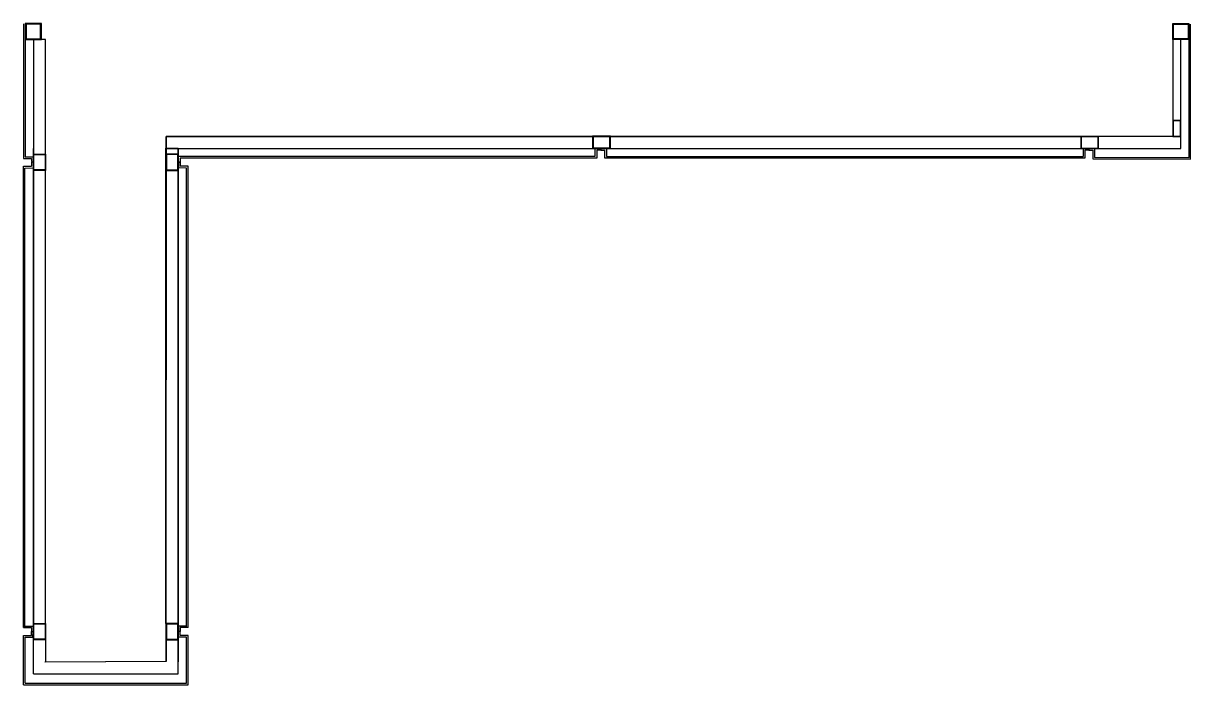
# Model space of a CAD drawing. Header units: millimetres. Extents: x -73136 to -70242, y 8159 to 9799.
import ezdxf

# ---------------------------------------------------------------- set-up
doc = ezdxf.new("R2010")
doc.units = ezdxf.units.MM
for name, color, linetype in [('aresdemır', 20, 'Continuous'), ('sat levha', 20, 'Continuous'), ('sat1', 7, 'Continuous')]:
    doc.layers.add(name, color=color, linetype=linetype)

# ---------------------------------------------------------------- blocks, each defined once
blk = doc.blocks.new('A$Cf6947cdf')
at = {"layer": 'aresdemır'}
for p, q in [((-20, -310.6), (-20, -280.6)), ((-20, -280.6), (2495.4, -280.6)), ((2495.4, -280.6), (2495.8, -1488.5)), ((2402.8, -310.6), (-20, -310.6)), ((2465.4, -1488.5), (2465.4, -310.6)), ((2824.1, -1488.5), (2824.1, -310.6)), ((2465.4, -1488.5), (2495.8, -1488.5)), ((2824.1, -1488.5), (2793.8, -1488.5))]:
    blk.add_line(p, q, dxfattribs=at)
at = {"layer": 'aresdemır', "color": 1}
for points in [[(-40, -40), (0, -40), (0, 0), (-40, 0)], [(2844.5, -40), (2804.5, -40), (2804.5, 0), (2844.5, 0)], [(-38, -38), (-2, -38), (-2, -2), (-38, -2)], [(2842.5, -38), (2806.5, -38), (2806.5, -2), (2842.5, -2)]]:
    blk.add_lwpolyline(points, close=True, dxfattribs=at)
at = {"layer": 'aresdemır'}
for points in [[(-20, -40), (0, -40), (0, -240.6), (-20, -240.6)], [(2793.8, -40), (2824.1, -40), (2824.1, -1488.5), (2793.8, -1488.5)], [(-20, -240.6), (0, -240.6), (0, -280.6), (-20, -280.6)], [(-19, -241.6), (-1, -241.6), (-1, -279.6), (-19, -279.6)], [(227.9, -280.6), (227.9, -310.6), (183.9, -310.6), (183.9, -280.6)], [(226.9, -281.6), (226.9, -309.6), (184.9, -309.6), (184.9, -281.6)], [(227.9, -280.6), (227.9, -310.9), (2495.4, -310.9), (2495.4, -280.6)], [(1437.9, -279.6), (1437.9, -309.6), (1393.9, -309.6), (1393.9, -279.6)], [(1436.9, -280.6), (1436.9, -308.6), (1394.9, -308.6), (1394.9, -280.6)], [(2495.8, -309.6), (2465.4, -309.6), (2465.4, -1488.5), (2495.8, -1488.5)], [(2495.4, -364.6), (2465.4, -364.6), (2465.4, -324.6), (2495.4, -324.6)], [(2494.4, -363.6), (2466.4, -363.6), (2466.4, -325.6), (2494.4, -325.6)], [(2794.1, -364.6), (2824.1, -364.6), (2824.1, -324.6), (2794.1, -324.6)], [(2795.1, -363.6), (2823.1, -363.6), (2823.1, -325.6), (2795.1, -325.6)], [(2495.4, -1528.5), (2465.4, -1528.5), (2465.4, -1488.5), (2495.4, -1488.5)], [(2495.4, -1528.5), (2465.4, -1528.5), (2465.4, -1488.5), (2495.4, -1488.5)], [(2494.4, -1527.5), (2466.4, -1527.5), (2466.4, -1489.5), (2494.4, -1489.5)], [(2494.4, -1527.5), (2466.4, -1527.5), (2466.4, -1489.5), (2494.4, -1489.5)], [(2794.1, -1528.5), (2824.1, -1528.5), (2824.1, -1488.5), (2794.1, -1488.5)], [(2794.1, -1528.5), (2824.1, -1528.5), (2824.1, -1488.5), (2794.1, -1488.5)], [(2795.1, -1527.5), (2823.1, -1527.5), (2823.1, -1489.5), (2795.1, -1489.5)], [(2795.1, -1527.5), (2823.1, -1527.5), (2823.1, -1489.5), (2795.1, -1489.5)]]:
    blk.add_lwpolyline(points, close=True, dxfattribs=at)
at = {"layer": 'sat levha'}
for p, q in [((-44.4, -336.9), (-44.4, -2.3)), ((207.8, -314.6), (197.9, -314.6)), ((197.9, -314.6), (197.9, -336.3)), ((207.8, -310.6), (207.8, -314.6)), ((207.8, -314.6), (217.8, -314.6)), ((217.8, -314.6), (217.8, -334.6)), ((221.8, -310.6), (221.8, -330.5)), ((1417.8, -314.6), (1407.9, -314.6)), ((1417.8, -310.6), (1431.8, -310.6)), ((1417.8, -310.6), (1417.8, -314.6)), ((1417.8, -314.6), (1427.8, -314.6)), ((1427.8, -314.6), (1427.8, -334.6)), ((197.9, -336.3), (-44.4, -336.9)), ((2440.5, -1498.5), (2460.4, -1498.5)), ((2460.4, -1498.5), (2460.4, -1508.5)), ((2495.4, -1488.7), (2465.4, -1489.5)), ((2465.4, -1489.5), (2465.4, -1583)), ((2495.4, -1582.2), (2495.4, -1488.7)), ((2849.1, -1498.5), (2829.1, -1498.5)), ((2829.1, -1498.5), (2829.1, -1508.5)), ((2440.5, -1638), (2440.5, -1518.2)), ((2440.5, -1518.2), (2460.4, -1518.2)), ((2440.5, -1640), (2440.5, -1518.2)), ((2440.5, -1518.2), (2460.4, -1518.2)), ((2440.5, -1638), (2440.5, -1518.2)), ((2440.5, -1518.2), (2460.4, -1518.2)), ((2444.5, -1634), (2444.5, -1522.2)), ((2444.5, -1522.2), (2464.4, -1522.2)), ((2444.5, -1636), (2444.5, -1522.2)), ((2444.5, -1522.2), (2464.4, -1522.2)), ((2444.5, -1634), (2444.5, -1522.2)), ((2444.5, -1522.2), (2464.4, -1522.2)), ((2460.4, -1518.2), (2460.4, -1508.5)), ((2460.4, -1518.2), (2460.4, -1508.5)), ((2460.4, -1518.2), (2460.4, -1508.5)), ((2464.4, -1522.2), (2464.4, -1508.5)), ((2464.4, -1522.2), (2464.4, -1508.5)), ((2464.4, -1522.2), (2464.4, -1508.6)), ((2465.4, -1613.1), (2465.4, -1519.7)), ((2495.4, -1519.6), (2495.4, -1582.2)), ((2794.2, -1519.6), (2794.2, -1584.1)), ((2824.1, -1613.1), (2824.1, -1519.7)), ((2825.2, -1522.2), (2825.1, -1508.5)), ((2825.2, -1522.2), (2825.1, -1508.5)), ((2845, -1522.2), (2825.2, -1522.2)), ((2845, -1522.2), (2825.2, -1522.2)), ((2829.2, -1518.2), (2829.1, -1508.5)), ((2829.2, -1518.2), (2829.1, -1508.5)), ((2849, -1518.2), (2829.2, -1518.2)), ((2849, -1518.2), (2829.2, -1518.2)), ((2845, -1634), (2845, -1522.2)), ((2845, -1636), (2845, -1522.2)), ((2849, -1638), (2849, -1518.2)), ((2849, -1640), (2849, -1518.2)), ((2495.4, -1582.2), (2795.6, -1584.1)), ((2495.4, -1582.2), (2794.2, -1584.1)), ((2824.1, -1613.1), (2465.4, -1613.1)), ((2495.4, -1613.1), (2465.4, -1613.2)), ((2849, -1640), (2440.5, -1640)), ((2845, -1636), (2444.5, -1636))]:
    blk.add_line(p, q, dxfattribs=at)
at = {"layer": 'sat levha', "color": 11}
for p, q in [((207.8, -310.6), (221.8, -310.6)), ((2464.4, -344.5), (2464.4, -358.5)), ((2825.1, -344.5), (2825.1, -358.5)), ((2446, -1494.5), (2464.4, -1494.5)), ((2464.4, -1494.5), (2464.4, -1508.5)), ((2843.6, -1494.5), (2825.1, -1494.5)), ((2825.1, -1494.5), (2825.1, -1508.5))]:
    blk.add_line(p, q, dxfattribs=at)
at = {"layer": 'sat levha', "color": 0}
for p, q in [((2460.4, -344.5), (2460.4, -354.5)), ((2829.1, -344.5), (2829.1, -354.5)), ((2440.5, -1498.5), (2460.4, -1498.5)), ((2460.4, -1498.5), (2460.4, -1508.5)), ((2849.1, -1498.5), (2829.1, -1498.5)), ((2829.1, -1498.5), (2829.1, -1508.5))]:
    blk.add_line(p, q, dxfattribs=at)
at = {"layer": 'sat levha'}
for points in [[(207.8, -310.6), (193.9, -310.6), (193.9, -332.4), (-40.7, -332.8), (-40.7, -1)], [(2844.7, -1), (2845, -331.3), (2825.1, -331.3), (2825.1, -342.8)], [(2848.8, -1), (2849.1, -335.3), (2829.1, -335.3), (2829.1, -342.8)], [(217.8, -334.6), (1407.9, -334.5), (1407.9, -314.6)], [(1403.9, -310.6), (1403.9, -329.8), (221.8, -330.5)], [(1427.8, -334.5), (2460.4, -334.5), (2460.4, -344.5), (2464.4, -344.5), (2464.4, -329), (1431.8, -329.7), (1431.8, -310.6)], [(2440.5, -1498.5), (2440.4, -354.5), (2460.4, -354.5)], [(2444.5, -1498.5), (2444.4, -358.7), (2464.4, -358.6)], [(2845.1, -1498.5), (2845.1, -358.7), (2825.1, -358.6)], [(2849.1, -1498.5), (2849.1, -354.5), (2829.1, -354.5)]]:
    blk.add_lwpolyline(points, dxfattribs=at)
at = {"layer": 'sat1'}
for p, q in [((2464.4, -344.5), (2460.4, -344.5)), ((2825.1, -344.5), (2829.1, -344.5)), ((2460.4, -1508.5), (2464.4, -1508.5)), ((2460.4, -1508.5), (2464.4, -1508.5)), ((2829.1, -1508.5), (2825.1, -1508.5)), ((2829.1, -1508.5), (2825.1, -1508.5))]:
    blk.add_line(p, q, dxfattribs=at)

msp = doc.modelspace()

# ---------------------------------------------------------------- block references
at = {"layer": 'sat levha', "xscale": -1}
msp.add_blockref('A$Cf6947cdf', (-70286.6, 9798.9), dxfattribs=at)

doc.saveas('drawing.dxf')
